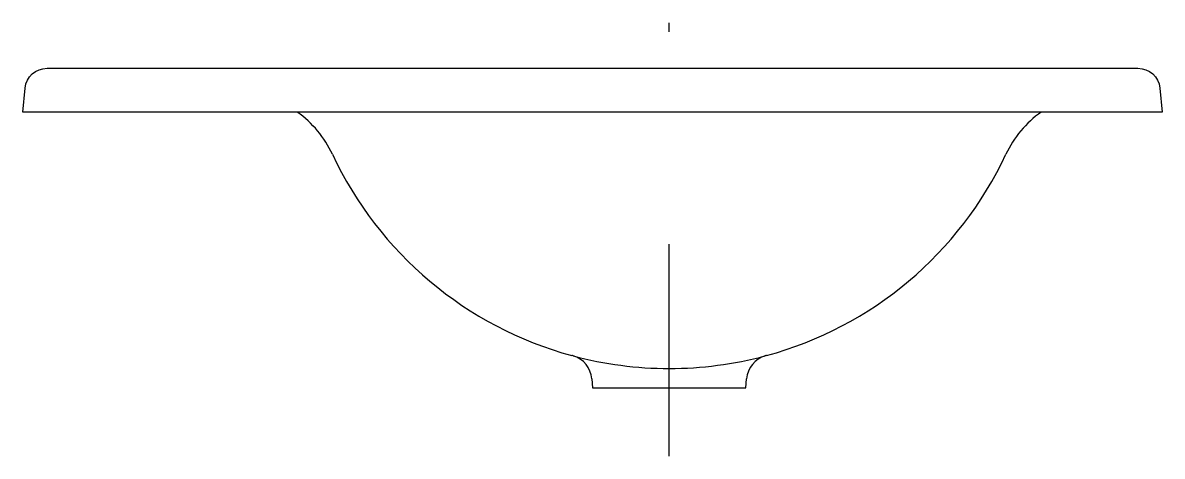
# Model space of a CAD drawing. Extents: x -994.842 to -994.305, y 839.557 to 839.761.
import ezdxf

# ---------------------------------------------------------------- set-up
doc = ezdxf.new("R2010")
doc.units = 0
doc.header["$LTSCALE"] = 0.2
doc.header["$MEASUREMENT"] = 0
doc.linetypes.add('AXES', pattern=[0.5400000065565109, 0.300000011920929, -0.07999999821186066, 0.07999999821186066, -0.07999999821186066])
doc.layers.get('0').update_dxf_attribs({"linetype": 'CONTINUOUS'})
doc.layers.add('DECA_EIXOS', color=5, linetype='AXES')

msp = doc.modelspace()

# ---------------------------------------------------------------- linework, layer by layer
at = {"linetype": 'CONTINUOUS'}
for p, q in [((-994.5370851309793, 839.7189245794748), (-994.7123137453921, 839.7189245794747)), ((-994.3618564718993, 839.7189245794747), (-994.5370851309793, 839.7189245794748)), ((-994.573527479387, 839.5932318485786), (-994.5731505906399, 839.5889245794748)), ((-994.5010195925639, 839.5889245794748), (-994.5006425392979, 839.5932322249199)), ((-994.5731505906399, 839.5889245794748), (-994.5370851309792, 839.5889245794748)), ((-994.5370851309791, 839.5889245794748), (-994.5010195925639, 839.5889245794748))]:
    msp.add_line(p, q, dxfattribs=at)
at = {"linetype": 'CONTINUOUS', "flags": 128}
msp.add_lwpolyline([(-994.316234386818, 839.7395696302498, -0.3853151565863644), (-994.3059630897463, 839.7302741830556), (-994.3048281920878, 839.7189245794747), (-994.8415997054376, 839.7189245794747), (-994.8404648645125, 839.730274141175, -0.3853165019581785), (-994.8301935096439, 839.7395696825479)], format="xyb", close=True, dxfattribs=at)
at = {"linetype": 'CONTINUOUS'}
for centre, radius, start, end in [((-994.7415285233421, 839.6776344570051), 0.05058040593181352, 25.04184487560811, 54.71872871650972), ((-994.33264165986, 839.6776344570061), 0.05058042562062115, 125.2813028066957, 154.9578237006907), ((-994.5370851024677, 839.7731512806733), 0.1750754735462052, 205.0422750609494, 254.8079808882842), ((-994.5370851024677, 839.7731512806733), 0.1750754735462276, 285.1918338829217, 334.9578237003663), ((-994.5858673416316, 839.5921521028944), 0.0123870113916748, 73.38573899662308, 76.44677268035359), ((-994.5370851024672, 839.7731512806733), 0.1750754735462509, 255.0245307663999, 269.9999906690761), ((-994.5370851024675, 839.7731512806733), 0.1750754735462602, 255.0245307666707, 269.9999906691876), ((-994.5858673416424, 839.5921521028976), 0.01238701139165699, 5.000680233543303, 73.38573894172224), ((-994.5370851024677, 839.7731512806733), 0.1750754735462602, 269.9999906692248, 284.975760256007), ((-994.5370851024677, 839.7731512806733), 0.1750754735462592, 269.9999906692248, 284.9757602701399), ((-994.4883026840383, 839.5921521029006), 0.01238703723270268, 106.6109438183074, 174.9975828332572), ((-994.48830268406, 839.592152102895), 0.0123870372330905, 103.5566502275655, 106.6109439143615)]:
    msp.add_arc(centre, radius, start, end, dxfattribs=at)
at = {"layer": 'DECA_EIXOS'}
msp.add_lwpolyline([(-994.5370851309792, 839.5567047885502), (-994.5370851309792, 839.7610301276799)], dxfattribs=at)

doc.saveas('drawing.dxf')
